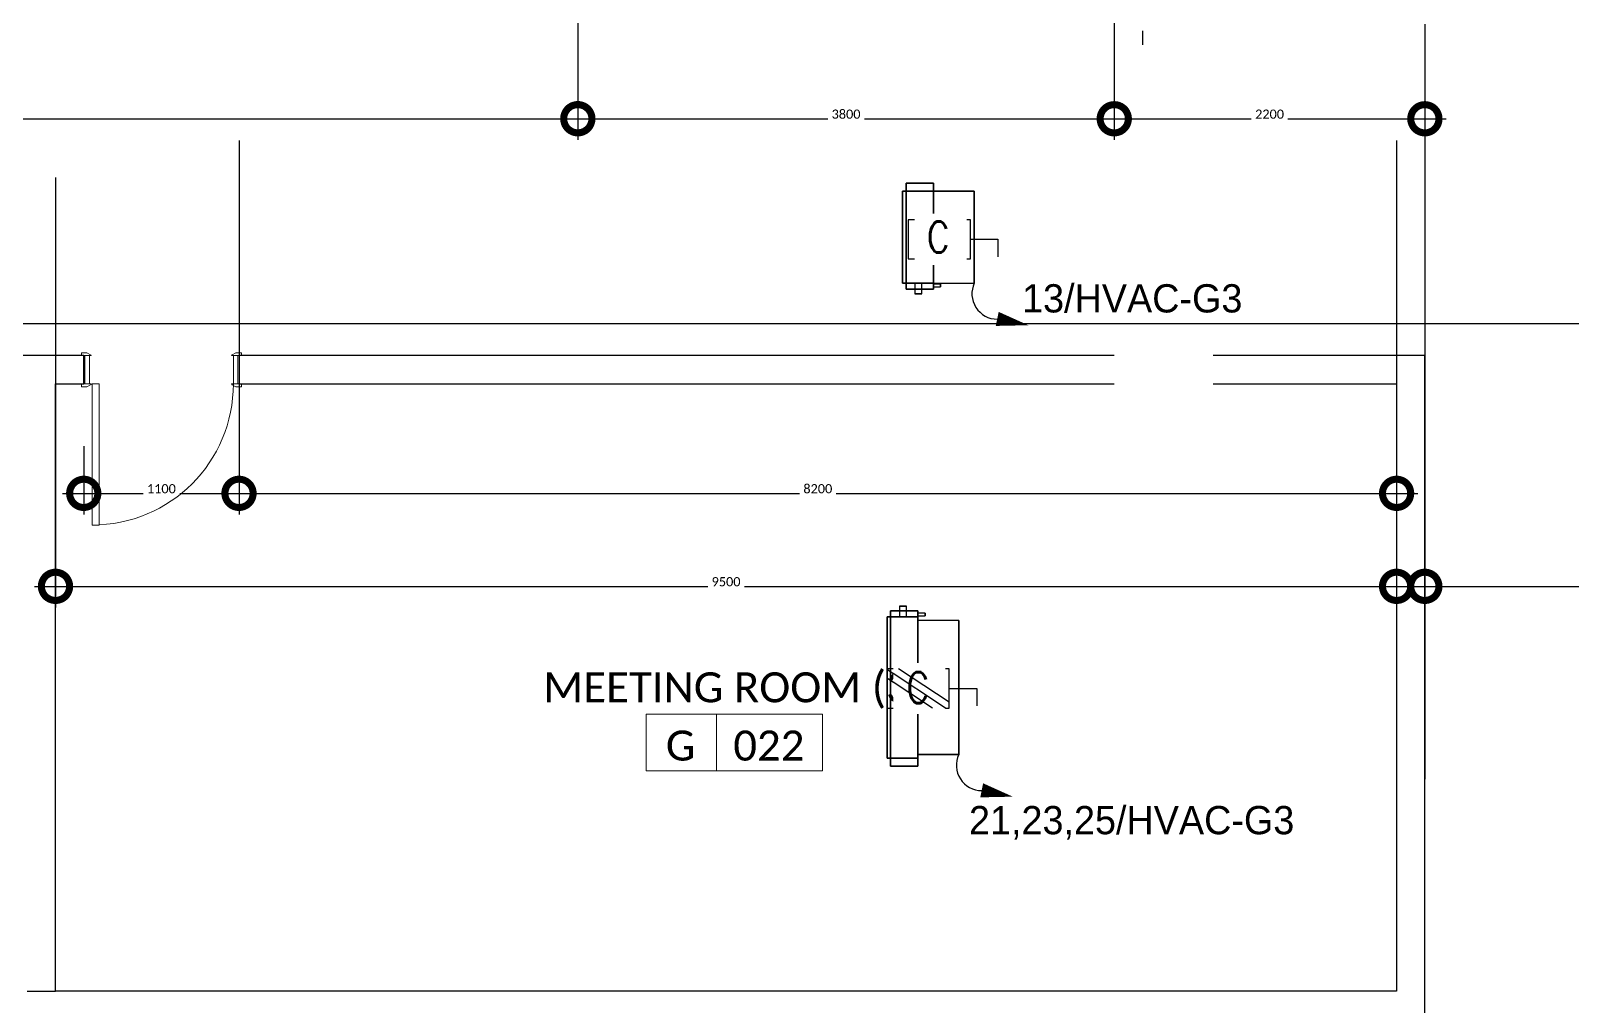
# Model space of a CAD drawing. Header units: metres. Extents: x 22.6 to 101.3, y 9.4 to 67.4.
# Drawn here: x 47.92 to 58.83, y 18.55 to 25.45 of the extents above; entities that cross this region are included whole.
import ezdxf

# ---------------------------------------------------------------- set-up
doc = ezdxf.new("R2010")
doc.units = ezdxf.units.M
doc.set_wipeout_variables(frame=1)
doc.linetypes.add('ECG_Line-Ptrn-Sold', pattern=[9144.001000000002, 9144.000000000002, -0.001])
for name, color, linetype in [('00', 252, 'Continuous'), ('E- symbol Disc', 7, 'Continuous'), ('HVAC', 1, 'Continuous'), ('LEGEND$0$E-SOCKET', 3, 'Continuous')]:
    doc.layers.add(name, color=color, linetype=linetype)
for name, color, linetype, lineweight in [('A-DIM', 7, 'Continuous', 5), ('A-DOOR', 5, 'Continuous', 5), ('A-TEXT', 7, 'ECG_Line-Ptrn-Sold', 13), ('M-EQPM', 1, 'Continuous', 25)]:
    doc.layers.add(name, color=color, linetype=linetype, lineweight=lineweight)
doc.styles.add('Calibri', font='calibri.ttf', dxfattribs={"height": 0.2126391096979332})
doc.styles.add('ROMANS1', font='romans.shx', dxfattribs={"width": 0.8, "height": 250})
doc.dimstyles.new('ECG_Dimn-Detl-100', dxfattribs={"dimscale": 0.3048, "dimtxt": 0.25, "dimasz": 1.312335958005249, "dimexe": 0.4921259842519685, "dimexo": 0.0625, "dimgap": 0, "dimtad": 1, "dimdec": 0, "dimlfac": 1000, "dimzin": 0, "dimdsep": 46, "dimtxsty": 'Calibri', "dimblk1": 'DOTSMALL', "dimblk2": 'DOTSMALL', "dimsah": 1, "dimcen": 0.09, "dimdle": 0.4921259842519685, "dimazin": 0, "dimtfac": 1, "dimtdec": 4, "dimtix": 1, "dimtmove": 0, "dimatfit": 3, "dimfxl": 0.4921259842519685, "dimfxlon": 1, "dimtvp": 1, "dimtolj": 1, "dimtzin": 0, "dimarcsym": 2})
doc.dimstyles.new('ECG_Dimn-Detl-100_1', dxfattribs={"dimscale": 0.3048, "dimtxt": 0.25, "dimasz": 1.312335958005249, "dimexe": 0.4921259842519685, "dimexo": 0.0625, "dimgap": 0, "dimtad": 1, "dimdec": 0, "dimlfac": 1000, "dimzin": 0, "dimdsep": 46, "dimtxsty": 'Calibri', "dimblk1": 'DOTSMALL', "dimblk2": 'DOTSMALL', "dimsah": 1, "dimcen": 0.09, "dimdle": 0.4921259842519685, "dimazin": 0, "dimtfac": 1, "dimtdec": 4, "dimtix": 1, "dimtmove": 2, "dimatfit": 3, "dimfxl": 0.4921259842519685, "dimfxlon": 1, "dimtvp": 1, "dimtolj": 1, "dimtzin": 0, "dimarcsym": 2})
doc.dimstyles.new('ECG_Dimn-Detl-100_2', dxfattribs={"dimscale": 0.3048, "dimtxt": 0.25, "dimasz": 1.312335958005249, "dimexe": 0.4921259842519685, "dimexo": 0.0625, "dimgap": 0, "dimtad": 1, "dimdec": 0, "dimlfac": 1000, "dimzin": 0, "dimdsep": 46, "dimtxsty": 'Calibri', "dimblk1": 'DOTSMALL', "dimblk2": 'DOTSMALL', "dimsah": 1, "dimcen": 0.09, "dimdle": 0.4921259842519685, "dimazin": 0, "dimtfac": 1, "dimtdec": 4, "dimtix": 1, "dimtmove": 0, "dimatfit": 3, "dimfxl": 0.4921259842519685, "dimfxlon": 1, "dimtvp": 1, "dimtolj": 1, "dimtzin": 0, "dimarcsym": 2})

# ---------------------------------------------------------------- blocks, each defined once
blk = doc.blocks.new('ECG_ Door-Single Leaf-Gnrc - 1100x2200 mm-2138099-GROUND FLOOR PLAN')
at = {"layer": 'A-DOOR'}
for p, q in [((0.4400000000000354, 1.100000000000968), (0.4400000000000354, 0.1000000000009684)), ((0.4900000000000354, 1.100000000000968), (0.4400000000000354, 1.100000000000968)), ((0.440000000000032, 0.1000000000009684), (0.440000000000032, 1.100000000000968)), ((0.440000000000032, 1.100000000000968), (0.490000000000032, 1.100000000000968)), ((0.4900000000000354, 0.1000000000009684), (0.4900000000000354, 1.100000000000968)), ((0.490000000000032, 1.100000000000968), (0.490000000000032, 0.1000000000009684)), ((-0.526999999999962, 0.1200000000009748), (-0.5669999999999621, 0.1200000000009715)), ((-0.5669999999999621, 0.1200000000009715), (-0.566999999999962, 0.1000000000009752)), ((-0.5009999999999623, 0.1060000000009714), (-0.526999999999962, 0.1200000000009748)), ((0.5270000000000316, 0.120000000000968), (0.5010000000000314, 0.1060000000009682)), ((0.5670000000000316, 0.1200000000009678), (0.5270000000000316, 0.120000000000968)), ((0.5670000000000315, 0.1000000000009679), (0.5670000000000316, 0.1200000000009678)), ((-0.5499999999999668, 0.1000000000009743), (-0.4969999999999621, 0.1000000000009715)), ((-0.5100000000002675, 0.1000000000009699), (-0.5420000000002781, 0.1000000000009699)), ((-0.5420000000002781, 0.1000000000009699), (-0.5420000000002781, -0.1)), ((-0.5100000000002675, -0.1), (-0.5100000000002675, 0.1000000000009699)), ((0.4400000000000354, 0.1000000000009684), (0.4900000000000354, 0.1000000000009684)), ((0.490000000000032, 0.1000000000009684), (0.440000000000032, 0.1000000000009684)), ((0.4970000000000315, 0.1000000000009683), (0.5499999999999875, 0.100000000000968)), ((0.5099999999997161, 0.1000000000009699), (0.5099999999997161, -0.1)), ((0.541999999999727, 0.1000000000009699), (0.5099999999997161, 0.1000000000009699)), ((0.541999999999727, -0.1), (0.541999999999727, 0.1000000000009699)), ((-0.5669999999999624, -0.1000000000000001), (-0.5669999999999624, -0.12)), ((-0.4969999999999624, -0.1000000000000001), (-0.5499999999999673, -0.1000000000000001)), ((-0.5420000000002781, -0.1), (-0.5100000000002675, -0.1)), ((-0.5269999999999624, -0.12), (-0.5009999999999624, -0.106)), ((0.5499999999999932, -0.1000000000000001), (0.4970000000000309, -0.1000000000000001)), ((0.501000000000031, -0.106), (0.5270000000000309, -0.12)), ((0.5099999999997161, -0.1), (0.541999999999727, -0.1)), ((0.5670000000000309, -0.12), (0.5670000000000307, -0.1000000000000001)), ((-0.5669999999999624, -0.12), (-0.5269999999999624, -0.12)), ((0.5270000000000309, -0.12), (0.5670000000000309, -0.12))]:
    blk.add_line(p, q, dxfattribs=at)
for centre, radius, start, end in [((0.4900000000000304, 0.1000000000009634), 1.000000000000004, 89.99999999999991, 179.9999999999999), ((-0.504999999999962, 0.09900000000097144), 0.008062257748298461, 7.125016348902427, 60.25511870305836), ((0.5050000000000314, 0.09900000000096815), 0.00806225774829855, 119.7448812969414, 172.8749836510967), ((-0.5049999999999624, -0.099), 0.008062257748298605, 299.7448812969416, 352.8749836510967), ((0.5050000000000309, -0.099), 0.008062257748298501, 187.125016348902, 240.2551187030581)]:
    blk.add_arc(centre, radius, start, end, dxfattribs=at)
blk = doc.blocks.new('ECG_G-Tag-Room - ECG_G-Tag-Room-Engl-1568319-GROUND FLOOR PLAN')
at = {"layer": 'A-TEXT'}
for p, q in [((-0.006249999999999996, 0), (-0.006249999999999996, -0.004)), ((0.00625, 0), (-0.006249999999999996, 0)), ((-0.001249999999999994, -0.004), (-0.001249999999999987, 0)), ((0.00625, 0), (0.00625, -0.004)), ((0.006250000000000001, -0.004), (-0.006249999999999996, -0.004))]:
    blk.add_line(p, q, dxfattribs=at)
blk = doc.blocks.new('_DotSmall')
at = {"color": 0, "linetype": 'ByBlock', "const_width": 0.5}
blk.add_lwpolyline([(-0.0625, 0, 1), (0.0625, 0, 1)], format="xyb", close=True, dxfattribs=at)
blk = doc.blocks.new('ECG_MECHEQ-Split Unit-Concealed-Horizontal-Plenum-2Pipe _4_ - CSU-04-2512746-GROUND FLOOR PLAN')
at = {"layer": 'M-EQPM'}
for p, q in [((695.2500000000542, 334.9625000003218), (-404.7499999999459, 334.9625000003218)), ((-404.7499999999459, 334.9625000003218), (-404.7499999999458, 141.2875000003116)), ((-404.7499999999458, 141.2875000003116), (-404.7499999999459, 334.9625000003218)), ((-404.7499999999459, 334.9625000003218), (695.2500000000542, 334.9625000003218)), ((-404.7499999999459, 334.9625000003218), (-404.7499999999459, 334.9625000003218)), ((652.4000000000481, 360.3625000003218), (-347.5999999999461, 360.3625000003218)), ((-347.5999999999461, 360.3625000003218), (-347.5999999999461, 334.9625000003218)), ((-347.5999999999461, 334.9625000003218), (-347.5999999999461, 360.3625000003218)), ((-347.5999999999461, 360.3625000003218), (652.4000000000481, 360.3625000003218)), ((-347.5999999999461, 360.3625000003218), (-347.5999999999461, 360.3625000003218)), ((-347.5999999999461, 334.9625000003218), (652.4000000000481, 334.9625000003218)), ((652.4000000000481, 334.9625000003218), (-347.5999999999461, 334.9625000003218)), ((-347.5999999999461, 334.9625000003218), (-347.5999999999461, 334.9625000003218)), ((652.4000000000481, 334.9625000003218), (-347.5999999999461, 334.9625000003218)), ((-347.5999999999461, 334.9625000003218), (-347.5999999999461, 141.2875000003116)), ((-347.5999999999461, 141.2875000003116), (-347.5999999999461, 334.9625000003218)), ((-347.5999999999461, 334.9625000003218), (652.4000000000481, 334.9625000003218)), ((-347.5999999999461, 334.9625000003218), (-347.5999999999461, 334.9625000003218)), ((652.4000000000481, 334.9625000003218), (652.4000000000481, 360.3625000003218)), ((652.4000000000481, 360.3625000003218), (652.4000000000481, 334.9625000003218)), ((652.4000000000481, 360.3625000003218), (652.4000000000481, 360.3625000003218)), ((652.4000000000481, 334.9625000003218), (652.4000000000481, 334.9625000003218)), ((652.4000000000481, 141.2875000003116), (652.4000000000481, 334.9625000003218)), ((652.4000000000481, 334.9625000003218), (652.4000000000481, 141.2875000003116)), ((652.4000000000481, 334.9625000003218), (652.4000000000481, 334.9625000003218)), ((695.2500000000542, 141.2875000003116), (695.2500000000542, 334.9625000003218)), ((695.2500000000542, 334.9625000003218), (695.2500000000542, 141.2875000003116)), ((695.2500000000542, 334.9625000003218), (695.2500000000542, 334.9625000003218)), ((728.4000000000482, 272.8247858994407), (652.4000000000481, 272.8247858994407)), ((652.4000000000481, 272.8247858994407), (652.4000000000481, 222.8247858994407)), ((652.4000000000481, 222.8247858994407), (652.4000000000481, 272.8247858994407)), ((652.4000000000481, 222.8247858994407), (728.4000000000482, 222.8247858994407)), ((728.4000000000482, 272.8247858994407), (728.4000000000482, 222.8247858994407)), ((728.4000000000482, 222.8247858994407), (728.4000000000482, 272.8247858994407)), ((-404.7499999999459, 141.2875000003116), (695.2500000000542, 141.2875000003116)), ((695.2500000000542, 141.2875000003116), (-404.7499999999459, 141.2875000003116)), ((-404.7499999999458, 141.2875000003116), (-404.7499999999458, 141.2875000003116)), ((-347.5999999999461, 141.2875000003116), (652.4000000000481, 141.2875000003116)), ((652.4000000000481, 141.2875000003116), (-347.5999999999461, 141.2875000003116)), ((-347.5999999999461, 141.2875000003116), (-347.5999999999461, 141.2875000003116)), ((-322.5999999999483, 141.2875000003188), (627.4000000000501, 141.2875000003188)), ((627.4000000000501, 141.2875000003188), (-322.5999999999483, 141.2875000003188)), ((-322.5999999999483, 141.2875000003188), (-322.5999999999483, 141.2875000003188)), ((-322.5999999999483, 141.2875000003188), (-322.5999999999483, -147.6374999996868)), ((-322.5999999999483, -147.6374999996868), (-322.5999999999483, 141.2875000003188)), ((627.4000000000501, 141.2875000003188), (627.4000000000501, 141.2875000003188)), ((627.4000000000501, -147.6374999996868), (627.4000000000501, 141.2875000003188)), ((627.4000000000501, -147.6374999996868), (627.4000000000501, 141.2875000003188)), ((652.4000000000481, 141.2875000003116), (652.4000000000481, 141.2875000003116)), ((660.3250000000542, 141.2875000003138), (660.3250000000542, 90.48750000031376)), ((660.3250000000542, 141.2875000003138), (679.3750000000541, 141.2875000003138)), ((679.3750000000541, 141.2875000003138), (660.3250000000542, 141.2875000003138)), ((679.3750000000541, 90.48750000031376), (679.3750000000541, 141.2875000003138)), ((695.2500000000542, 141.2875000003116), (695.2500000000542, 141.2875000003116)), ((660.3250000000542, 90.48750000031376), (679.3750000000541, 90.48750000031376)), ((679.3750000000541, 90.48750000031376), (660.3250000000542, 90.48750000031376)), ((-322.5999999999483, -147.6374999996868), (-322.5999999999483, -147.6374999996868)), ((-322.5999999999483, -147.6374999996868), (627.4000000000501, -147.6374999996868)), ((627.4000000000501, -147.6374999996868), (-322.5999999999483, -147.6374999996868)), ((627.4000000000501, -147.6374999996868), (627.4000000000501, -147.6374999996868))]:
    blk.add_line(p, q, dxfattribs=at)
blk = doc.blocks.new('A$C7b4cc595')
at = {"layer": 'M-EQPM', "rotation": 90.00000000000034}
blk.add_blockref('ECG_MECHEQ-Split Unit-Concealed-Horizontal-Plenum-2Pipe _4_ - CSU-04-2512746-GROUND FLOOR PLAN', (-33249.23470688038, -34002.39999999996), dxfattribs=at)
blk = doc.blocks.new('*U836')
at = {"layer": 'HVAC', "color": 0}
for p, q in [((0.0593670933065651, 0.09549586851058933), (0.0593670933065651, 0.1791574707578292)), ((0.0593670933065651, 0.1791574707578292), (0.11227411789244, 0.1791574707578292))]:
    blk.add_line(p, q, dxfattribs=at)
blk.add_lwpolyline([(0, -0.09352619766118765), (0.1187341866131302, -0.09352619766118765), (0.1187341866131302, 0.09549586851058933), (1.387778780781446e-17, 0.09549586851058933)], close=True, dxfattribs=at)
at = {"color": 0}
blk.add_wipeout([(-0.017895946303951846, 0.08446092101840103), (0.1368071215185651, 0.08446092101840103), (0.1368071215185651, -0.07383771629401005), (-0.017895946303951846, -0.07383771629401005)], dxfattribs=at).dxf.layer = 'Defpoints'
at = {"layer": 'HVAC', "color": 0}
for points in [[(0.1005846042605326, 0.09549586851058933), (1.387778780781446e-17, -0.05797750408796973)], [(0.1187341866131302, 0.08422577939826043), (0.002237676721356843, -0.09352619766118765)], [(0.1187341866131302, 0.04526280790709802), (0.02777354005645227, -0.09352619766118765)]]:
    blk.add_lwpolyline(points, dxfattribs=at)
blk = doc.blocks.new('ECG_MECHEQ-Split Unit-Concealed-Horizontal-Plenum-2Pipe _4_ - CSU-01-1692099-GROUND FLOOR PLAN')
at = {"layer": 'M-EQPM'}
for p, q in [((-172.5999999999483, 147.6374999996868), (477.4000000000501, 147.6374999996868)), ((477.4000000000501, 147.6374999996868), (-172.5999999999483, 147.6374999996868)), ((-172.5999999999483, 147.6374999996868), (-172.5999999999483, 147.6374999996868)), ((-172.5999999999483, 147.6374999996868), (-172.5999999999483, -141.2875000003188)), ((-172.5999999999483, -141.2875000003188), (-172.5999999999483, 147.6374999996868)), ((477.4000000000501, 147.6374999996868), (477.4000000000501, 147.6374999996868)), ((477.4000000000501, -141.2875000003188), (477.4000000000501, 147.6374999996868)), ((477.4000000000501, -141.2875000003188), (477.4000000000501, 147.6374999996868)), ((485.3250000000541, -90.48750000031376), (485.3250000000541, -141.2875000003138)), ((485.3250000000541, -90.48750000031376), (504.3750000000541, -90.48750000031376)), ((504.3750000000541, -90.48750000031376), (485.3250000000541, -90.48750000031376)), ((504.3750000000541, -141.2875000003138), (504.3750000000541, -90.48750000031376)), ((520.2500000000541, -141.2875000003116), (-229.7499999999459, -141.2875000003116)), ((-229.7499999999459, -141.2875000003116), (-229.749999999946, -334.9625000003218)), ((-229.749999999946, -334.9625000003218), (-229.7499999999459, -141.2875000003116)), ((-229.7499999999459, -141.2875000003116), (520.2500000000541, -141.2875000003116)), ((-229.7499999999459, -141.2875000003116), (-229.7499999999459, -141.2875000003116)), ((477.4000000000481, -141.2875000003116), (-172.5999999999461, -141.2875000003116)), ((-172.5999999999461, -141.2875000003116), (-172.5999999999461, -334.9625000003218)), ((-172.5999999999461, -334.9625000003218), (-172.5999999999461, -141.2875000003116)), ((-172.5999999999461, -141.2875000003116), (477.4000000000481, -141.2875000003116)), ((-172.5999999999461, -141.2875000003116), (-172.5999999999461, -141.2875000003116)), ((-172.5999999999483, -141.2875000003188), (-172.5999999999483, -141.2875000003188)), ((-172.5999999999483, -141.2875000003188), (477.4000000000501, -141.2875000003188)), ((477.4000000000501, -141.2875000003188), (-172.5999999999483, -141.2875000003188)), ((477.4000000000481, -334.9625000003218), (477.4000000000481, -141.2875000003116)), ((477.4000000000481, -141.2875000003116), (477.4000000000481, -334.9625000003218)), ((477.4000000000481, -141.2875000003116), (477.4000000000481, -141.2875000003116)), ((477.4000000000501, -141.2875000003188), (477.4000000000501, -141.2875000003188)), ((485.3250000000541, -141.2875000003138), (504.3750000000541, -141.2875000003138)), ((504.3750000000541, -141.2875000003138), (485.3250000000541, -141.2875000003138)), ((520.2500000000541, -334.9625000003218), (520.2500000000541, -141.2875000003116)), ((520.2500000000541, -141.2875000003116), (520.2500000000541, -334.9625000003218)), ((520.2500000000541, -141.2875000003116), (520.2500000000541, -141.2875000003116)), ((553.4000000000481, -222.8247858994407), (477.4000000000481, -222.8247858994407)), ((477.4000000000481, -272.8247858994407), (477.4000000000481, -222.8247858994407)), ((477.4000000000481, -222.8247858994407), (477.4000000000481, -272.8247858994407)), ((477.4000000000481, -272.8247858994407), (553.4000000000481, -272.8247858994407)), ((553.4000000000481, -272.8247858994407), (553.4000000000481, -222.8247858994407)), ((553.4000000000481, -222.8247858994407), (553.4000000000481, -272.8247858994407)), ((-229.749999999946, -334.9625000003218), (520.250000000054, -334.9625000003218)), ((520.2500000000541, -334.9625000003218), (-229.7499999999459, -334.9625000003218)), ((-229.749999999946, -334.9625000003218), (-229.749999999946, -334.9625000003218)), ((477.4000000000482, -334.9625000003218), (-172.5999999999461, -334.9625000003218)), ((-172.5999999999461, -334.9625000003218), (-172.5999999999462, -360.3625000003218)), ((-172.5999999999462, -360.3625000003218), (-172.5999999999461, -334.9625000003218)), ((-172.5999999999461, -334.9625000003218), (477.4000000000482, -334.9625000003218)), ((-172.5999999999461, -334.9625000003218), (-172.5999999999461, -334.9625000003218)), ((-172.5999999999461, -334.9625000003218), (477.4000000000481, -334.9625000003218)), ((477.4000000000481, -334.9625000003218), (-172.5999999999461, -334.9625000003218)), ((-172.5999999999461, -334.9625000003218), (-172.5999999999461, -334.9625000003218)), ((-172.5999999999462, -360.3625000003218), (477.4000000000481, -360.3625000003218)), ((477.4000000000482, -360.3625000003218), (-172.5999999999461, -360.3625000003218)), ((-172.5999999999462, -360.3625000003218), (-172.5999999999462, -360.3625000003218)), ((477.4000000000482, -360.3625000003218), (477.4000000000482, -334.9625000003218)), ((477.4000000000482, -334.9625000003218), (477.4000000000482, -360.3625000003218)), ((477.4000000000482, -334.9625000003218), (477.4000000000482, -334.9625000003218)), ((477.4000000000481, -334.9625000003218), (477.4000000000481, -334.9625000003218)), ((477.4000000000482, -360.3625000003218), (477.4000000000482, -360.3625000003218)), ((520.2500000000541, -334.9625000003218), (520.2500000000541, -334.9625000003218))]:
    blk.add_line(p, q, dxfattribs=at)
blk = doc.blocks.new('A$Ca25963a5')
at = {"layer": 'M-EQPM', "rotation": 270.0000000000003}
blk.add_blockref('ECG_MECHEQ-Split Unit-Concealed-Horizontal-Plenum-2Pipe _4_ - CSU-01-1692099-GROUND FLOOR PLAN', (24960.72614207899, 5490.875654616513), dxfattribs=at)
blk = doc.blocks.new('*U837')
at = {"layer": 'HVAC', "color": 0}
for p, q in [((0.0593670933065651, 0.09549586851058933), (0.0593670933065651, 0.1791574707578292)), ((0.0593670933065651, 0.1791574707578292), (0.11227411789244, 0.1791574707578292))]:
    blk.add_line(p, q, dxfattribs=at)
blk.add_lwpolyline([(0, -0.09352619766118765), (0.1187341866131302, -0.09352619766118765), (0.1187341866131302, 0.09549586851058933), (1.387778780781446e-17, 0.09549586851058933)], close=True, dxfattribs=at)
at = {"color": 0}
blk.add_wipeout([(-0.017895946303951846, 0.08446092101840103), (0.1368071215185651, 0.08446092101840103), (0.1368071215185651, -0.07383771629401005), (-0.017895946303951846, -0.07383771629401005)], dxfattribs=at).dxf.layer = 'Defpoints'

msp = doc.modelspace()

# ---------------------------------------------------------------- linework, layer by layer
at = {"layer": '00', "color": 252}
for p, q in [((55.7939306083977, 25.44732717912499), (55.7939306083977, 25.34732717912503)), ((57.79418003543514, 25.44732717912499), (57.79418003543514, 23.14732717912502)), ((48.29393060839771, 23.14732717912504), (47.69393060839771, 23.14732717912504)), ((48.29393060839771, 22.94732717912508), (48.29393060839771, 23.14732717912504)), ((55.59393060839771, 23.14732717912504), (49.39393060839767, 23.14732717912504)), ((49.39393060839767, 23.14732717912504), (49.39393060839767, 22.94732717912508)), ((57.7941800354351, 23.14732717912504), (56.29393060839769, 23.14732717912504)), ((57.7941800354351, 22.94732717912501), (57.7941800354351, 23.14732717912504)), ((48.09393060839776, 18.64732717912502), (48.09393060839776, 22.94732717912508)), ((48.09393060839776, 22.94732717912508), (48.29393060839771, 22.94732717912508)), ((49.39393060839767, 22.94732717912508), (55.59393060839771, 22.94732717912501)), ((56.29393060839769, 22.94732717912501), (57.59393060839775, 22.94732717912501)), ((57.59393060839775, 22.94732717912501), (57.59393060839775, 18.64732717912502)), ((57.7939306083977, 15.34732717912514), (57.7939306083977, 22.94732717912501)), ((57.7939306083977, 22.94732717912501), (57.7941800354351, 22.94732717912501)), ((57.79418003543514, 22.94732717912501), (57.79418003543514, 20.14732717912516)), ((47.89393060839773, 18.64732717912509), (48.09393060839776, 18.64732717912502)), ((57.59393060839775, 18.64732717912502), (48.09393060134564, 18.64732717912502))]:
    msp.add_line(p, q, dxfattribs=at)
at = {"layer": 'HVAC'}
for points in [[(54.76483252442446, 23.40733650224959, 0.1015284458584754, 0, 0), (54.98512107343868, 23.36243506122492, 0, 0, 0)], [(54.65487167546523, 20.06886084763324, 0.1015284458584754, 0, 0), (54.87516022447946, 20.02395940660857, 0, 0, 0)]]:
    msp.add_lwpolyline(points, format="xyseb", dxfattribs=at)
for centre, end in [((54.7656110843041, 23.58531536186688), 269.8825921749275), ((54.65565023534488, 20.24683970725054), 269.8825921749274)]:
    msp.add_arc(centre, 0.1799187222652152, 155.1929173252593, end, dxfattribs=at)

# ---------------------------------------------------------------- block references
at = {"layer": '00', "color": 252, "rotation": 180}
msp.add_blockref('ECG_ Door-Single Leaf-Gnrc - 1100x2200 mm-2138099-GROUND FLOOR PLAN', (48.8439306083977, 23.04732717912506), dxfattribs=at)
at = {"layer": '00', "color": 252, "xscale": 99.99999999999993, "yscale": 99.99999999999993, "zscale": 99.99999999999993}
msp.add_blockref('ECG_G-Tag-Room - ECG_G-Tag-Room-Engl-1568319-GROUND FLOOR PLAN', (52.90217455281695, 20.60700591200026), dxfattribs=at)
at = {"layer": 'HVAC', "xscale": 0.001, "yscale": 0.001, "zscale": 0.001}
for name, p in [('A$C7b4cc595', (87.59393060839783, 54.64732717912511)), ('A$Ca25963a5', (29.49393060839769, 18.64732717912509))]:
    msp.add_blockref(name, p, dxfattribs=at)

# ---------------------------------------------------------------- texts
at = {"layer": '00', "color": 252, "char_height": 0.212639109697933, "attachment_point": 2, "line_spacing_factor": 1.156427148766662, "style": 'Calibri'}
for s, insert, width in [('MEETING ROOM (3)', (52.89732653140371, 20.90463122711604), 3.275999999999997), ('\\fCalibri|b0|i0|c178|p34|;G', (52.52180802938504, 20.49209149033591), 0.2549999999999997), ('022', (53.14732653140372, 20.49209149033591), 0.6119999999999993)]:
    msp.add_mtext(s, dxfattribs=dict(at, insert=insert, width=width))
at = {"layer": 'HVAC', "color": 40, "true_color": 0xf8d731, "char_height": 0.2, "attachment_point": 1}
for s, insert in [('13/HVAC-G3', (54.94092201669395, 23.65280908603408)), ('21,23,25/HVAC-G3', (54.56497568581102, 19.95778734940488))]:
    msp.add_mtext_dynamic_manual_height_columns(s, width=0.006098533931549355, gutter_width=1, heights=[0], dxfattribs=dict(at, insert=insert))

# ---------------------------------------------------------------- dimensions: what is measured, and where the dimension line sits
at = {"layer": 'A-DIM'}
for base, p1, p2, dimstyle, override in [((51.7939306083977, 24.82506283016668), (36.79393060839769, 24.97506283016667), (51.7939306083977, 24.97506283016667), 'ECG_Dimn-Detl-100', {"dimpost": '<>', "dimfxl": 15.00000000000001}), ((55.59393060839771, 24.82448973862477), (51.7939306083977, 24.97448973862478), (55.59393060839771, 24.97448973862478), 'ECG_Dimn-Detl-100', {"dimpost": '<>', "dimfxl": 3.800000000000004}), ((57.79418003543514, 24.82448973862477), (55.59393060839771, 24.97448973862478), (57.79418003543514, 24.97448973862478), 'ECG_Dimn-Detl-100', {"dimpost": '<>', "dimfxl": 2.200249427037434}), ((64.6439306083977, 23.37518094250935), (29.4939306083977, 23.52518094250935), (64.6439306083977, 23.52518094250935), 'ECG_Dimn-Detl-100', {"dimpost": '<>', "dimfxl": 35.14999999999999}), ((49.3939306083977, 22.17189186998314), (48.2939306083977, 22.32189186998314), (49.3939306083977, 22.32189186998314), 'ECG_Dimn-Detl-100_2', {"dimpost": '<>', "dimfxl": 1.100000000000001}), ((57.59393060839772, 22.17189186998314), (49.3939306083977, 22.32189186998314), (57.59393060839772, 22.32189186998314), 'ECG_Dimn-Detl-100_2', {"dimpost": '<>', "dimfxl": 8.200000000000017}), ((57.59393060839772, 21.51339752757408), (48.09393060839773, 21.66339752757408), (57.59393060839772, 21.66339752757408), 'ECG_Dimn-Detl-100', {"dimpost": '<>', "dimfxl": 9.499999999999993})]:
    msp.add_linear_dim(base=base, p1=p1, p2=p2, dimstyle=dimstyle, override=override, dxfattribs=at).render()
msp.add_linear_dim(base=(64.6439306083977, 21.51339752757408), p1=(57.79393060839772, 21.66339752757408), p2=(64.6439306083977, 21.66339752757408), location=(61.18938742816114, 21.66624444392147), dimstyle='ECG_Dimn-Detl-100_1', override={"dimpost": '<>', "dimfxl": 6.84999999999998}, dxfattribs=at).render()

# ---------------------------------------------------------------- next in the draw order: block references
at = {"layer": 'LEGEND$0$E-SOCKET', "xscale": 2.336255999999227, "yscale": 2.336255999999227, "zscale": 2.336255999999227, "rotation": 270}
for name, p in [('*U837', (54.35139660958951, 24.109649179504)), ('*U836', (54.20110757384717, 20.92887390706519))]:
    msp.add_blockref(name, p, dxfattribs=at)

# ---------------------------------------------------------------- next in the draw order: texts
at = {"layer": 'E- symbol Disc', "linetype": 'Continuous', "ltscale": 0.5, "style": 'ROMANS1', "width": 0.8}
for p in [(54.26766729214357, 23.87641733018759), (54.12341408938036, 20.68650817783594)]:
    msp.add_text('C', height=0.22, dxfattribs=at).set_placement(p)

doc.saveas('drawing.dxf')
